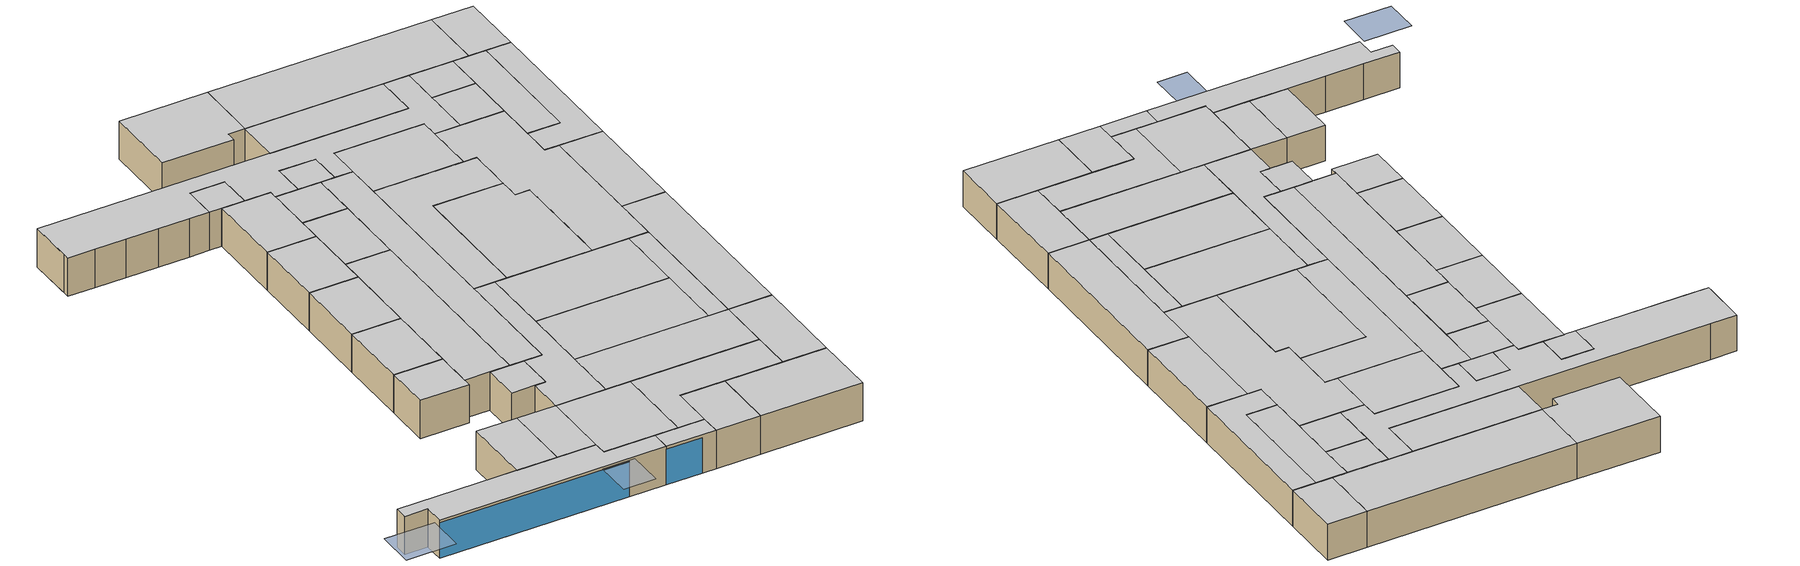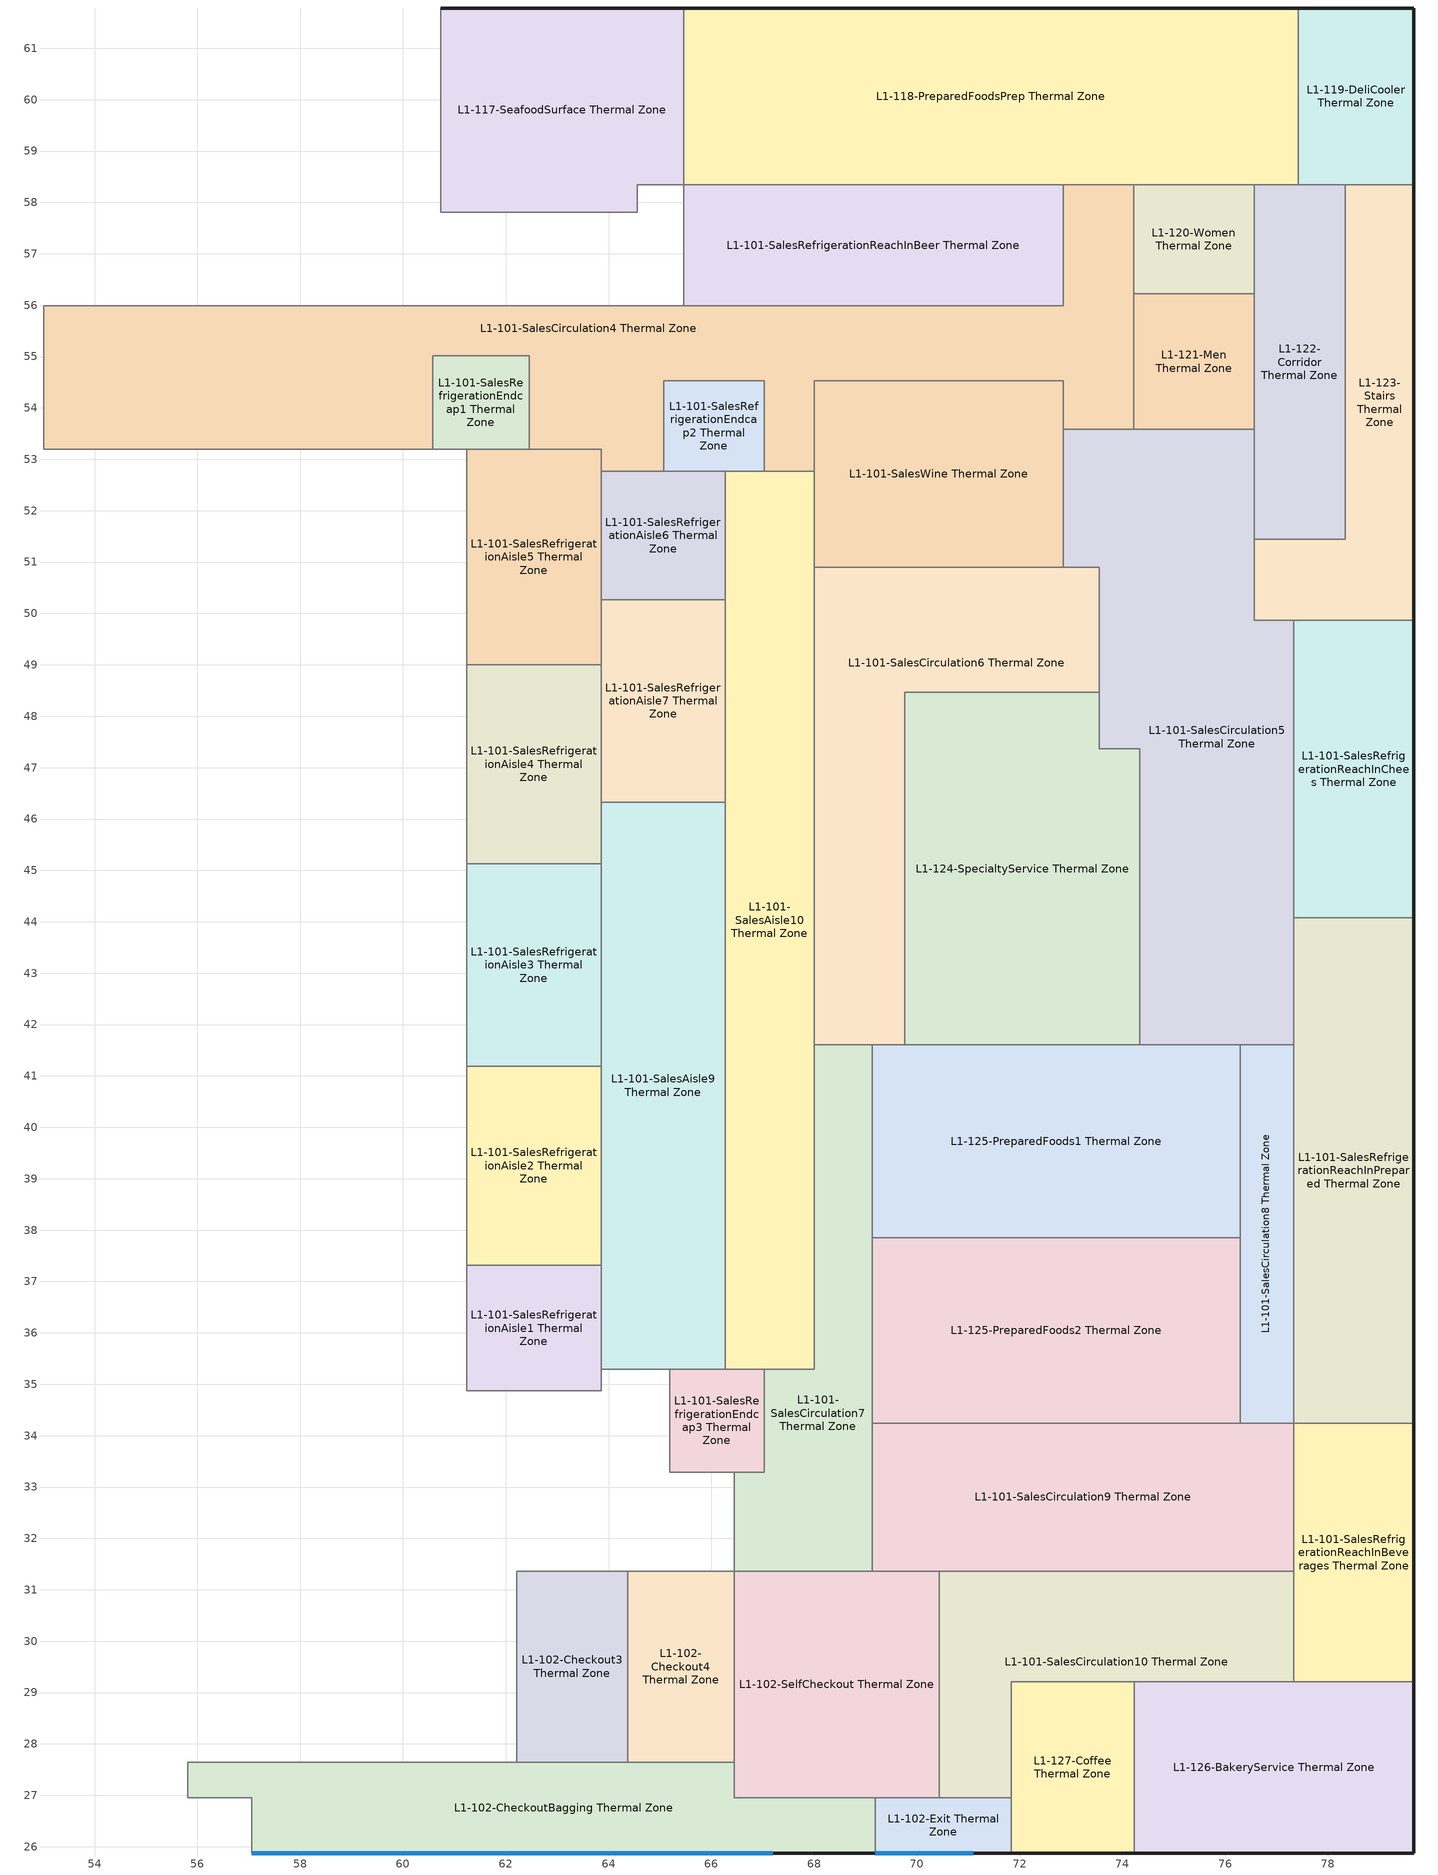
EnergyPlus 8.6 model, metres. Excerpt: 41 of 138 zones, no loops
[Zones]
L1-101-SalesAisle10 Thermal Zone
 floor ground (Floor_Slab): 68,52.77 68,35.3 66.27,35.3 66.27,52.77 z0
 wall to L1-101-SalesRefrigerationAisle7 Thermal Zone (Hole): 66.27,50.27 66.27,46.33 z0:2.13
 wall to L1-101-SalesRefrigerationAisle6 Thermal Zone (Hole): 66.27,52.77 66.27,50.27 z0:2.13
 wall to L1-101-SalesAisle9 Thermal Zone (Hole): 66.27,46.33 66.27,35.3 z0:2.13
 wall to L1-101-SalesRefrigerationEndcap3 Thermal Zone (Hole): 66.27,35.3 67.03,35.3 z0:2.13
 wall to L1-101-SalesCirculation7 Thermal Zone (Hole): 67.03,35.3 68,35.3 68,41.6 z0:2.13
 wall to L1-101-SalesCirculation6 Thermal Zone (Hole): 68,41.6 68,50.9 z0:2.13
 wall to L1-101-SalesWine Thermal Zone (Hole): 68,50.9 68,52.77 z0:2.13
 wall to L1-101-SalesCirculation4 Thermal Zone (Hole): 68,52.77 67.03,52.77 z0:2.13
 wall to L1-101-SalesRefrigerationEndcap2 Thermal Zone (Hole): 67.03,52.77 66.27,52.77 z0:2.13
 ceiling to L1S1-SalesRefrigerationAisle6 Thermal Zone (Hole): 68,35.3 68,52.77 66.27,52.77 66.27,35.3 z2.13
L1-101-SalesAisle9 Thermal Zone
 floor ground (Floor_Slab): 66.27,46.33 66.27,35.3 63.86,35.3 63.86,46.33 z0
 wall to L1-101-SalesRefrigerationAisle1 Thermal Zone (Hole): 63.86,37.32 63.86,35.3 z0:2.13
 wall to L1-101-SalesCirculation2 Thermal Zone (Hole): 63.86,35.3 65.2,35.3 z0:2.13
 wall to L1-101-SalesRefrigerationEndcap3 Thermal Zone (Hole): 65.2,35.3 66.27,35.3 z0:2.13
 wall to L1-101-SalesRefrigerationAisle7 Thermal Zone (Hole): 66.27,46.33 63.86,46.33 z0:2.13
 wall to L1-101-SalesRefrigerationAisle4 Thermal Zone (Hole): 63.86,46.33 63.86,45.13 z0:2.13
 wall to L1-101-SalesRefrigerationAisle3 Thermal Zone (Hole): 63.86,45.13 63.86,41.19 z0:2.13
 wall to L1-101-SalesRefrigerationAisle2 Thermal Zone (Hole): 63.86,41.19 63.86,37.32 z0:2.13
 ceiling to L1S1-SalesRefrigerationAisle6 Thermal Zone (Hole): 66.27,35.3 66.27,46.33 63.86,46.33 63.86,35.3 z2.13
L1-101-SalesCirculation10 Thermal Zone
 floor ground (Floor_Slab): 77.34,31.36 77.34,29.21 71.84,29.21 71.84,26.95 70.44,26.95 70.44,31.36 z0
 wall to L1-101-SalesCirculation9 Thermal Zone (Hole): 77.34,31.36 70.44,31.36 z0:2.13
 wall to L1-102-SelfCheckout Thermal Zone (Hole): 70.44,31.36 70.44,26.95 z0:2.13
 wall to L1-102-Exit Thermal Zone (Hole): 70.44,26.95 71.84,26.95 z0:2.13
 wall to L1-127-Coffee Thermal Zone (Hole): 71.84,26.95 71.84,29.21 74.23,29.21 z0:2.13
 wall to L1-101-SalesRefrigerationReachInBeverages Thermal Zone (Hole): 77.34,29.21 77.34,31.36 z0:2.13
 wall to L1-126-BakeryService Thermal Zone (Hole): 74.23,29.21 77.34,29.21 z0:2.13
 ceiling to L1S1-Coffee Thermal Zone (Hole): 71.84,26.95 71.84,29.21 77.34,29.21 77.34,31.36 70.44,31.36 70.44,26.95 z2.13
L1-101-SalesCirculation4 Thermal Zone
 floor ground (Floor_Slab): 74.22,58.34 74.22,53.58 72.85,53.58 72.85,54.53 68,54.53 68,52.77 67.03,52.77 67.03,54.53 65.07,54.53 65.07,52.77 63.86,52.77 63.86,53.19 62.45,53.19 62.45,55.02 60.58,55.02 60.58,53.19 53.01,53.19 53.01,55.99 72.85,55.99 72.85,58.34 z0
 wall to L1-101-SalesCirculationMeatSeafood Thermal Zone (Hole): 65.46,55.99 54.53,55.99 z0:2.13
 wall to L1-101-SalesRefrigerationEndcap1 Thermal Zone (Hole): 60.58,53.19 60.58,55.02 62.45,55.02 62.45,53.19 z0:2.13
 wall to L1-101-SalesRefrigerationAisle5 Thermal Zone (Hole): 62.45,53.19 63.86,53.19 63.86,52.77 z0:2.13
 wall to L1-101-SalesRefrigerationAisle6 Thermal Zone (Hole): 63.86,52.77 65.07,52.77 z0:2.13
 wall to L1-101-SalesRefrigerationEndcap2 Thermal Zone (Hole): 65.07,52.77 65.07,54.53 67.03,54.53 67.03,52.77 z0:2.13
 wall to L1-101-SalesRefrigerationReachInMeatSubstitutes Thermal Zone (Hole): 54.53,55.99 53.01,55.99 z0:2.13
 wall to L1-101-SalesWine Thermal Zone (Hole): 68,52.77 68,54.53 72.85,54.53 72.85,53.58 z0:2.13
 wall to L1-101-SalesCirculation5 Thermal Zone (Hole): 72.85,53.58 74.22,53.58 z0:2.13
 wall to L1-121-Men Thermal Zone (Hole): 74.22,53.58 74.22,56.22 z0:2.13
 wall to L1-120-Women Thermal Zone (Hole): 74.22,56.22 74.22,58.34 z0:2.13
 wall to L1-118-PreparedFoodsPrep Thermal Zone (Hole): 74.22,58.34 72.85,58.34 z0:2.13
 wall to L1-101-SalesRefrigerationReachInBeer Thermal Zone (Hole): 72.85,58.34 72.85,55.99 65.46,55.99 z0:2.13
 wall to L1-101-SalesCirculation3 Thermal Zone (Hole): 53.01,55.99 53.01,53.58 z0:2.13
 wall to L1-101-SalesAisle3 Thermal Zone (Hole): 53.01,53.58 53.01,53.19 z0:2.13
 wall to L1-101-SalesAisle4 Thermal Zone (Hole): 53.01,53.19 54.45,53.19 z0:2.13
 wall to L1-101-SalesAisle5 Thermal Zone (Hole): 54.45,53.19 56.1,53.19 z0:2.13
 wall to L1-101-SalesAisle6 Thermal Zone (Hole): 56.1,53.19 57.84,53.19 z0:2.13
 wall to L1-101-SalesAisle7 Thermal Zone (Hole): 57.84,53.19 59.49,53.19 z0:2.13
 wall to L1-101-SalesAisle8 Thermal Zone (Hole): 59.49,53.19 60.58,53.19 z0:2.13
 ceiling to L1S1-SalesNorth Thermal Zone (Hole): 68,52.77 68,54.53 72.85,54.53 72.85,53.58 74.22,53.58 74.22,58.34 72.85,58.34 72.85,55.99 53.01,55.99 53.01,53.19 60.58,53.19 60.58,55.02 62.45,55.02 62.45,53.19 63.86,53.19 63.86,52.77 65.07,52.77 65.07,54.53 67.03,54.53 67.03,52.77 z2.13
L1-101-SalesCirculation5 Thermal Zone
 floor ground (Floor_Slab): 76.57,53.58 76.57,49.87 77.34,49.87 77.34,41.6 74.34,41.6 74.34,47.37 73.55,47.37 73.55,50.9 72.85,50.9 72.85,53.58 z0
 wall to L1-101-SalesRefrigerationReachInChees Thermal Zone (Hole): 77.34,44.08 77.34,49.87 z0:2.13
 wall to L1-124-SpecialtyService Thermal Zone (Hole): 73.55,48.46 73.55,47.37 74.34,47.37 74.34,42.37 74.34,41.6 z0:2.13
 wall to L1-125-PreparedFoods1 Thermal Zone (Hole): 74.34,41.6 76.29,41.6 z0:2.13
 wall to L1-101-SalesCirculation8 Thermal Zone (Hole): 76.29,41.6 77.34,41.6 z0:2.13
 wall to L1-101-SalesRefrigerationReachInPrepared Thermal Zone (Hole): 77.34,41.6 77.34,44.08 z0:2.13
 wall to L1-123-Stairs Thermal Zone (Hole): 77.34,49.87 76.57,49.87 76.57,51.44 z0:2.13
 wall to L1-122-Corridor Thermal Zone (Hole): 76.57,51.44 76.57,53.58 z0:2.13
 wall to L1-121-Men Thermal Zone (Hole): 76.57,53.58 74.22,53.58 z0:2.13
 wall to L1-101-SalesWine Thermal Zone (Hole): 72.85,53.58 72.85,50.9 z0:2.13
 wall to L1-101-SalesCirculation6 Thermal Zone (Hole): 72.85,50.9 73.55,50.9 73.55,48.46 z0:2.13
 ceiling to L1S1-SpecialtyService Thermal Zone (Hole): 77.34,41.6 77.34,49.87 76.57,49.87 76.57,53.58 72.85,53.58 72.85,50.9 73.55,50.9 73.55,47.37 74.34,47.37 74.34,41.6 z2.13
L1-101-SalesCirculation6 Thermal Zone
 floor ground (Floor_Slab): 73.55,50.9 73.55,48.46 69.77,48.46 69.77,41.6 68,41.6 68,50.9 z0
 wall to L1-125-PreparedFoods1 Thermal Zone (Hole): 69.13,41.6 69.77,41.6 z0:2.13
 wall to L1-124-SpecialtyService Thermal Zone (Hole): 69.77,41.6 69.77,48.46 73.55,48.46 z0:2.13
 wall to L1-101-SalesWine Thermal Zone (Hole): 72.85,50.9 68,50.9 z0:2.13
 wall to L1-101-SalesCirculation7 Thermal Zone (Hole): 68,41.6 69.13,41.6 z0:2.13
 ceiling to L1S1-SpecialtyService Thermal Zone (Hole): 69.77,41.6 69.77,48.46 73.55,48.46 73.55,50.9 68,50.9 68,41.6 z2.13
L1-101-SalesCirculation7 Thermal Zone
 floor ground (Floor_Slab): 69.13,41.6 69.13,31.36 66.45,31.36 66.45,33.28 67.03,33.28 67.03,35.3 68,35.3 68,41.6 z0
 wall to L1-125-PreparedFoods1 Thermal Zone (Hole): 69.13,37.86 69.13,41.6 z0:2.13
 wall to L1-125-PreparedFoods2 Thermal Zone (Hole): 69.13,34.24 69.13,37.86 z0:2.13
 wall to L1-101-SalesRefrigerationEndcap3 Thermal Zone (Hole): 67.03,35.3 67.03,33.28 66.45,33.28 z0:2.13
 wall to L1-101-SalesCirculation2 Thermal Zone (Hole): 66.45,33.28 66.45,31.36 z0:2.13
 wall to L1-102-SelfCheckout Thermal Zone (Hole): 66.45,31.36 69.13,31.36 z0:2.13
 wall to L1-101-SalesCirculation9 Thermal Zone (Hole): 69.13,31.36 69.13,34.24 z0:2.13
 ceiling to L1S1-SalesSouth Thermal Zone (Hole): 69.13,31.36 69.13,41.6 68,41.6 68,35.3 67.03,35.3 67.03,33.28 66.45,33.28 66.45,31.36 z2.13
L1-101-SalesCirculation8 Thermal Zone
 floor ground (Floor_Slab): 77.34,41.6 77.34,34.24 76.29,34.24 76.29,41.6 z0
 wall to L1-125-PreparedFoods1 Thermal Zone (Hole): 76.29,41.6 76.29,37.86 z0:2.13
 wall to L1-125-PreparedFoods2 Thermal Zone (Hole): 76.29,37.86 76.29,34.24 z0:2.13
 wall to L1-101-SalesCirculation9 Thermal Zone (Hole): 76.29,34.24 77.34,34.24 z0:2.13
 wall to L1-101-SalesRefrigerationReachInPrepared Thermal Zone (Hole): 77.34,34.24 77.34,41.6 z0:2.13
 ceiling to L1S1-PreparedFoods Thermal Zone (Hole): 77.34,34.24 77.34,41.6 76.29,41.6 76.29,34.24 z2.13
L1-101-SalesCirculation9 Thermal Zone
 floor ground (Floor_Slab): 77.34,34.24 77.34,31.36 69.13,31.36 69.13,34.24 z0
 wall to L1-125-PreparedFoods2 Thermal Zone (Hole): 76.29,34.24 69.13,34.24 z0:2.13
 wall to L1-102-SelfCheckout Thermal Zone (Hole): 69.13,31.36 70.44,31.36 z0:2.13
 wall to L1-101-SalesRefrigerationReachInBeverages Thermal Zone (Hole): 77.34,31.36 77.34,34.24 z0:2.13
 ceiling to L1S1-PreparedFoods Thermal Zone (Hole): 77.34,31.36 77.34,34.24 69.13,34.24 69.13,31.36 z2.13
L1-101-SalesRefrigerationAisle1 Thermal Zone
 floor ground (Floor_Slab): 63.86,37.32 63.86,34.87 61.24,34.87 61.24,37.32 z0
 wall to L1-101-SalesCirculation2 Thermal Zone (Hole): 61.24,34.87 63.86,34.87 63.86,35.3 z0:2.13
 wall to L1-101-SalesRefrigerationAisle2 Thermal Zone (Hole): 63.86,37.32 61.24,37.32 z0:2.13
 wall to L1-101-SalesAisle8 Thermal Zone (Hole): 61.24,37.32 61.24,34.87 z0:2.13
 ceiling to L1S1-SalesRefrigerationAisle6 Thermal Zone (Hole): 63.86,34.87 63.86,37.32 61.24,37.32 61.24,34.87 z2.13
L1-101-SalesRefrigerationAisle2 Thermal Zone
 floor ground (Floor_Slab): 63.86,41.19 63.86,37.32 61.24,37.32 61.24,41.19 z0
 wall to L1-101-SalesRefrigerationAisle3 Thermal Zone (Hole): 63.86,41.19 61.24,41.19 z0:2.13
 wall to L1-101-SalesAisle8 Thermal Zone (Hole): 61.24,41.19 61.24,37.32 z0:2.13
 ceiling to L1S1-SalesRefrigerationAisle6 Thermal Zone (Hole): 63.86,37.32 63.86,41.19 61.24,41.19 61.24,37.32 z2.13
L1-101-SalesRefrigerationAisle3 Thermal Zone
 floor ground (Floor_Slab): 63.86,45.13 63.86,41.19 61.24,41.19 61.24,45.13 z0
 wall to L1-101-SalesRefrigerationAisle4 Thermal Zone (Hole): 63.86,45.13 61.24,45.13 z0:2.13
 wall to L1-101-SalesAisle8 Thermal Zone (Hole): 61.24,45.13 61.24,41.19 z0:2.13
 ceiling to L1S1-SalesRefrigerationAisle6 Thermal Zone (Hole): 63.86,41.19 63.86,45.13 61.24,45.13 61.24,41.19 z2.13
L1-101-SalesRefrigerationAisle4 Thermal Zone
 floor ground (Floor_Slab): 63.86,49 63.86,45.13 61.24,45.13 61.24,49 z0
 wall to L1-101-SalesRefrigerationAisle7 Thermal Zone (Hole): 63.86,46.33 63.86,49 z0:2.13
 wall to L1-101-SalesRefrigerationAisle5 Thermal Zone (Hole): 63.86,49 61.24,49 z0:2.13
 wall to L1-101-SalesAisle8 Thermal Zone (Hole): 61.24,49 61.24,45.13 z0:2.13
 ceiling to L1S1-SalesRefrigerationAisle6 Thermal Zone (Hole): 63.86,45.13 63.86,49 61.24,49 61.24,45.13 z2.13
L1-101-SalesRefrigerationAisle5 Thermal Zone
 floor ground (Floor_Slab): 63.86,53.19 63.86,49 61.24,49 61.24,53.19 z0
 wall to L1-101-SalesRefrigerationEndcap1 Thermal Zone (Hole): 62.45,53.19 61.24,53.19 z0:2.13
 wall to L1-101-SalesAisle8 Thermal Zone (Hole): 61.24,53.19 61.24,49 z0:2.13
 wall to L1-101-SalesRefrigerationAisle7 Thermal Zone (Hole): 63.86,49 63.86,50.27 z0:2.13
 wall to L1-101-SalesRefrigerationAisle6 Thermal Zone (Hole): 63.86,50.27 63.86,52.77 z0:2.13
 ceiling to L1S1-SalesRefrigerationAisle6 Thermal Zone (Hole): 63.86,49 63.86,53.19 61.24,53.19 61.24,49 z2.13
L1-101-SalesRefrigerationAisle6 Thermal Zone
 floor ground (Floor_Slab): 66.27,52.77 66.27,50.27 63.86,50.27 63.86,52.77 z0
 wall to L1-101-SalesRefrigerationAisle7 Thermal Zone (Hole): 63.86,50.27 66.27,50.27 z0:2.13
 wall to L1-101-SalesRefrigerationEndcap2 Thermal Zone (Hole): 66.27,52.77 65.07,52.77 z0:2.13
 ceiling to L1S1-SalesRefrigerationAisle6 Thermal Zone (Hole): 66.27,50.27 66.27,52.77 63.86,52.77 63.86,50.27 z2.13
L1-101-SalesRefrigerationAisle7 Thermal Zone
 floor ground (Floor_Slab): 66.27,50.27 66.27,46.33 63.86,46.33 63.86,50.27 z0
 ceiling to L1S1-SalesRefrigerationAisle6 Thermal Zone (Hole): 66.27,46.33 66.27,50.27 63.86,50.27 63.86,46.33 z2.13
L1-101-SalesRefrigerationEndcap1 Thermal Zone
 floor ground (Floor_Slab): 62.45,55.02 62.45,53.19 60.58,53.19 60.58,55.02 z0
 wall to L1-101-SalesAisle8 Thermal Zone (Hole): 60.58,53.19 61.24,53.19 z0:2.13
 ceiling to L1S1-SalesNorth Thermal Zone (Hole): 62.45,53.19 62.45,55.02 60.58,55.02 60.58,53.19 z2.13
L1-101-SalesRefrigerationEndcap2 Thermal Zone
 floor ground (Floor_Slab): 67.03,54.53 67.03,52.77 65.07,52.77 65.07,54.53 z0
 ceiling to L1S1-SalesNorth Thermal Zone (Hole): 67.03,52.77 67.03,54.53 65.07,54.53 65.07,52.77 z2.13
L1-101-SalesRefrigerationEndcap3 Thermal Zone
 floor ground (Floor_Slab): 67.03,35.3 67.03,33.28 65.2,33.28 65.2,35.3 z0
 wall to L1-101-SalesCirculation2 Thermal Zone (Hole): 65.2,35.3 65.2,33.28 66.45,33.28 z0:2.13
 ceiling to L1S1-SalesSouth Thermal Zone (Hole): 67.03,33.28 67.03,35.3 65.2,35.3 65.2,33.28 z2.13
L1-101-SalesRefrigerationReachInBeer Thermal Zone
 floor ground (Floor_Slab): 72.85,58.34 72.85,55.99 65.46,55.99 65.46,58.34 z0
 wall to L1-101-SalesCirculationMeatSeafood Thermal Zone (Hole): 65.46,58.34 65.46,55.99 z0:2.13
 wall to L1-118-PreparedFoodsPrep Thermal Zone (Hole): 72.85,58.34 65.46,58.34 z0:2.13
 ceiling to L1S1-SalesNorth Thermal Zone (Hole): 72.85,55.99 72.85,58.34 65.46,58.34 65.46,55.99 z2.13
L1-101-SalesRefrigerationReachInBeverages Thermal Zone
 floor ground (Floor_Slab): 79.67,34.24 79.67,29.21 77.34,29.21 77.34,34.24 z0
 wall outside (Wall_Exterior): 79.67,29.21 79.67,34.24 z0:2.13
 wall to L1-126-BakeryService Thermal Zone (Hole): 77.34,29.21 79.67,29.21 z0:2.13
 wall to L1-101-SalesRefrigerationReachInPrepared Thermal Zone (Hole): 79.67,34.24 77.34,34.24 z0:2.13
 ceiling to L1S1-SalesRefrigerationReachPrepared Thermal Zone (Hole): 79.67,29.21 79.67,34.24 77.34,34.24 77.34,29.21 z2.13
L1-101-SalesRefrigerationReachInChees Thermal Zone
 floor ground (Floor_Slab): 79.67,49.87 79.67,44.08 77.34,44.08 77.34,49.87 z0
 wall outside (Wall_Exterior): 79.67,44.08 79.67,49.87 z0:2.13
 wall to L1-101-SalesRefrigerationReachInPrepared Thermal Zone (Hole): 77.34,44.08 79.67,44.08 z0:2.13
 wall to L1-123-Stairs Thermal Zone (Hole): 79.67,49.87 77.34,49.87 z0:2.13
 ceiling to L1S1-SalesRefrigerationReachPrepared Thermal Zone (Hole): 79.67,44.08 79.67,49.87 77.34,49.87 77.34,44.08 z2.13
L1-101-SalesRefrigerationReachInPrepared Thermal Zone
 floor ground (Floor_Slab): 79.67,44.08 79.67,34.24 77.34,34.24 77.34,44.08 z0
 wall outside (Wall_Exterior): 79.67,34.24 79.67,44.08 z0:2.13
 ceiling to L1S1-SalesRefrigerationReachPrepared Thermal Zone (Hole): 79.67,34.24 79.67,44.08 77.34,44.08 77.34,34.24 z2.13
L1-101-SalesWine Thermal Zone
 floor ground (Floor_Slab): 72.85,54.53 72.85,50.9 68,50.9 68,54.53 z0
 ceiling to L1S1-SpecialtyService Thermal Zone (Hole): 72.85,50.9 72.85,54.53 68,54.53 68,50.9 z2.13
L1-102-Checkout3 Thermal Zone
 floor ground (Floor_Slab): 64.37,31.36 64.37,27.64 62.21,27.64 62.21,31.36 z0
 wall to L1-101-SalesCirculation2 Thermal Zone (Hole): 64.37,31.36 62.21,31.36 z0:2.13
 wall to L1-102-Checkout2 Thermal Zone (Hole): 62.21,31.36 62.21,27.64 z0:2.13
 wall to L1-102-CheckoutBagging Thermal Zone (Hole): 62.21,27.64 64.37,27.64 z0:2.13
 wall to L1-102-Checkout4 Thermal Zone (Hole): 64.37,27.64 64.37,31.36 z0:2.13
 ceiling to L1S1-Checkout Thermal Zone (Hole): 64.37,27.64 64.37,31.36 62.21,31.36 62.21,27.64 z2.13
L1-102-Checkout4 Thermal Zone
 floor ground (Floor_Slab): 66.45,31.36 66.45,27.64 64.37,27.64 64.37,31.36 z0
 wall to L1-101-SalesCirculation2 Thermal Zone (Hole): 66.45,31.36 64.37,31.36 z0:2.13
 wall to L1-102-CheckoutBagging Thermal Zone (Hole): 64.37,27.64 66.45,27.64 z0:2.13
 wall to L1-102-SelfCheckout Thermal Zone (Hole): 66.45,27.64 66.45,31.36 z0:2.13
 ceiling to L1S1-Checkout Thermal Zone (Hole): 66.45,27.64 66.45,31.36 64.37,31.36 64.37,27.64 z2.13
L1-102-CheckoutBagging Thermal Zone
 floor ground (Floor_Slab): 66.45,27.64 66.45,26.95 69.19,26.95 69.19,25.88 57.06,25.88 57.06,26.95 55.81,26.95 55.81,27.64 z0
 wall outside (Wall_Exterior): 57.06,25.88 69.19,25.88 z0:2.13
 wall to L1-101-SalesCirculation1 Thermal Zone (Hole): 55.81,27.64 55.81,26.95 z0:2.13
 wall to L1-102-Checkout2 Thermal Zone (Hole): 62.21,27.64 60.05,27.64 z0:2.13
 wall to L1-102-Checkout1 Thermal Zone (Hole): 60.05,27.64 57.88,27.64 z0:2.13
 wall to L1-103-Floral Thermal Zone (Hole): 57.88,27.64 55.81,27.64 z0:2.13
 wall to L1-101-EntranceExit Thermal Zone (Hole): 55.81,26.95 57.06,26.95 57.06,25.88 z0:2.13
 wall to L1-102-Exit Thermal Zone (Hole): 69.19,25.88 69.19,26.95 z0:2.13
 wall to L1-102-SelfCheckout Thermal Zone (Hole): 69.19,26.95 66.45,26.95 66.45,27.64 z0:2.13
 window (Glass): 57.06,25.88 67.19,25.88 z0:1.98
 ceiling to L1S1-Checkout Thermal Zone (Hole): 69.19,25.88 69.19,26.95 66.45,26.95 66.45,27.64 55.81,27.64 55.81,26.95 57.06,26.95 57.06,25.88 z2.13
L1-102-Exit Thermal Zone
 floor ground (Floor_Slab): 71.84,26.95 71.84,25.88 69.19,25.88 69.19,26.95 z0
 wall outside (Wall_Exterior): 69.19,25.88 71.84,25.88 z0:2.13
 wall to L1-102-SelfCheckout Thermal Zone (Hole): 70.44,26.95 69.19,26.95 z0:2.13
 wall to L1-127-Coffee Thermal Zone (Hole): 71.84,25.88 71.84,26.95 z0:2.13
 window (Glass): 69.19,25.88 71.09,25.88 z0:1.98
 ceiling to L1S1-Checkout Thermal Zone (Hole): 71.84,25.88 71.84,26.95 69.19,26.95 69.19,25.88 z2.13
L1-102-SelfCheckout Thermal Zone
 floor ground (Floor_Slab): 70.44,31.36 70.44,26.95 66.45,26.95 66.45,31.36 z0
 ceiling to L1S1-Checkout Thermal Zone (Hole): 70.44,26.95 70.44,31.36 66.45,31.36 66.45,26.95 z2.13
L1-117-SeafoodSurface Thermal Zone
 floor ground (Floor_Slab): 65.46,61.78 65.46,58.34 64.56,58.34 64.56,57.81 60.74,57.81 60.74,61.78 z0
 wall outside (Wall_Exterior): 65.46,61.78 60.74,61.78 z0:2.13
 wall to L1-101-SalesCirculationMeatSeafood Thermal Zone (Hole): 60.74,57.81 64.56,57.81 64.56,58.34 65.46,58.34 z0:2.13
 wall to L1-118-PreparedFoodsPrep Thermal Zone (Hole): 65.46,58.34 65.46,61.78 z0:2.13
 wall to L1-116-MeatService Thermal Zone (Hole): 60.74,61.78 60.74,57.81 z0:2.13
 ceiling to L1S1-SeafoodSurface Thermal Zone (Hole): 64.56,57.81 64.56,58.34 65.46,58.34 65.46,61.78 60.74,61.78 60.74,57.81 z2.13
L1-118-PreparedFoodsPrep Thermal Zone
 floor ground (Floor_Slab): 77.42,61.78 77.42,58.34 65.46,58.34 65.46,61.78 z0
 wall outside (Wall_Exterior): 77.42,61.78 65.46,61.78 z0:2.13
 wall to L1-122-Corridor Thermal Zone (Hole): 76.57,58.34 77.42,58.34 z0:2.13
 wall to L1-119-DeliCooler Thermal Zone (Hole): 77.42,58.34 77.42,61.78 z0:2.13
 wall to L1-120-Women Thermal Zone (Hole): 74.22,58.34 76.57,58.34 z0:2.13
 ceiling to L1S1-PreparedFoodsPrep Thermal Zone (Hole): 77.42,58.34 77.42,61.78 65.46,61.78 65.46,58.34 z2.13
L1-119-DeliCooler Thermal Zone
 floor ground (Floor_Slab): 79.67,61.78 79.67,58.34 77.42,58.34 77.42,61.78 z0
 wall outside (Wall_Exterior): 79.67,58.34 79.67,61.78 77.42,61.78 z0:2.13
 wall to L1-123-Stairs Thermal Zone (Hole): 78.33,58.34 79.67,58.34 z0:2.13
 wall to L1-122-Corridor Thermal Zone (Hole): 77.42,58.34 78.33,58.34 z0:2.13
 ceiling to L1S1-DeliCooler Thermal Zone (Hole): 79.67,58.34 79.67,61.78 77.42,61.78 77.42,58.34 z2.13
L1-120-Women Thermal Zone
 floor ground (Floor_Slab): 76.57,58.34 76.57,56.22 74.22,56.22 74.22,58.34 z0
 wall to L1-121-Men Thermal Zone (Hole): 74.22,56.22 76.57,56.22 z0:2.13
 wall to L1-122-Corridor Thermal Zone (Hole): 76.57,56.22 76.57,58.34 z0:2.13
 ceiling to L1S1-Women Thermal Zone (Hole): 76.57,56.22 76.57,58.34 74.22,58.34 74.22,56.22 z2.13
L1-121-Men Thermal Zone
 floor ground (Floor_Slab): 76.57,56.22 76.57,53.58 74.22,53.58 74.22,56.22 z0
 wall to L1-122-Corridor Thermal Zone (Hole): 76.57,53.58 76.57,56.22 z0:2.13
 ceiling to L1S1-Men Thermal Zone (Hole): 76.57,53.58 76.57,56.22 74.22,56.22 74.22,53.58 z2.13
L1-122-Corridor Thermal Zone
 floor ground (Floor_Slab): 78.33,58.34 78.33,51.44 76.57,51.44 76.57,58.34 z0
 wall to L1-123-Stairs Thermal Zone (Hole): 76.57,51.44 78.33,51.44 78.33,58.34 z0:2.13
 ceiling to L1S1-Corridor Thermal Zone (Hole): 78.33,51.44 78.33,58.34 76.57,58.34 76.57,51.44 z2.13
L1-123-Stairs Thermal Zone
 floor ground (Floor_Slab): 79.67,58.34 79.67,49.87 76.57,49.87 76.57,51.44 78.33,51.44 78.33,58.34 z0
 wall outside (Wall_Exterior): 79.67,49.87 79.67,58.34 z0:2.13
 ceiling to L1S1-Stairs Thermal Zone (Hole): 79.67,49.87 79.67,58.34 78.33,58.34 78.33,51.44 76.57,51.44 76.57,49.87 z2.13
L1-124-SpecialtyService Thermal Zone
 floor ground (Floor_Slab): 73.55,48.46 73.55,47.37 74.34,47.37 74.34,41.6 69.77,41.6 69.77,48.46 z0
 wall to L1-125-PreparedFoods1 Thermal Zone (Hole): 69.77,41.6 74.34,41.6 z0:2.13
 ceiling to L1S1-SpecialtyService Thermal Zone (Hole): 74.34,41.6 74.34,47.37 73.55,47.37 73.55,48.46 69.77,48.46 69.77,41.6 z2.13
L1-125-PreparedFoods1 Thermal Zone
 floor ground (Floor_Slab): 76.29,41.6 76.29,37.86 69.13,37.86 69.13,41.6 z0
 wall to L1-125-PreparedFoods2 Thermal Zone (Hole): 69.13,37.86 76.29,37.86 z0:2.13
 ceiling to L1S1-PreparedFoods Thermal Zone (Hole): 76.29,37.86 76.29,41.6 69.13,41.6 69.13,37.86 z2.13
L1-125-PreparedFoods2 Thermal Zone
 floor ground (Floor_Slab): 76.29,37.86 76.29,34.24 69.13,34.24 69.13,37.86 z0
 ceiling to L1S1-PreparedFoods Thermal Zone (Hole): 76.29,34.24 76.29,37.86 69.13,37.86 69.13,34.24 z2.13
L1-126-BakeryService Thermal Zone
 floor ground (Floor_Slab): 79.67,29.21 79.67,25.88 74.23,25.88 74.23,29.21 z0
 wall outside (Wall_Exterior): 74.23,25.88 79.67,25.88 79.67,29.21 z0:2.13
 wall to L1-127-Coffee Thermal Zone (Hole): 74.23,29.21 74.23,25.88 z0:2.13
 ceiling to L1S1-Coffee Thermal Zone (Hole): 79.67,25.88 79.67,29.21 74.23,29.21 74.23,25.88 z2.13
L1-127-Coffee Thermal Zone
 floor ground (Floor_Slab): 74.23,29.21 74.23,25.88 71.84,25.88 71.84,29.21 z0
 wall outside (Wall_Exterior): 71.84,25.88 74.23,25.88 z0:2.13
 ceiling to L1S1-Coffee Thermal Zone (Hole): 74.23,25.88 74.23,29.21 71.84,29.21 71.84,25.88 z2.13
shading: 56.79,25.88 56.79,23.87 54.11,23.87 54.11,25.88 z2.09; 56.79,25.88 56.79,23.87 54.11,23.87 54.11,25.88 z2.09; 67.45,25.88 67.45,23.87 65.74,23.87 65.74,25.88 z2.09
[Building]
NoeValleyWFM.idf: North Axis {deg}=356.173; Terrain=City; Solar Distribution=FullInteriorAndExteriorWithReflections; Maximum Number of Warmup Days=25; Minimum Number of Warmup Days=6
[Site:Location]
1E1ABA: Latitude {deg}=0; Longitude {deg}=0; Time Zone {hr}=0; Elevation {m}=0
[SizingPeriod:DesignDay] Day of Month=21; Humidity Condition Type=Wetbulb; Barometric Pressure {Pa}=101265; Rain Indicator=No; Snow Indicator=No; Daylight Saving Time Indicator=No; Solar Model Indicator=ASHRAEClearSky
Name | Month | Day Type | Maximum Dry-Bulb Temperature {C} | Daily Dry-Bulb Temperature Range {deltaC} | Wetbulb or DewPoint at Maximum Dry-Bulb {C} | Wind Speed {m/s} | Wind Direction {deg} | Sky Clearness
SAN_FRANCISCO Ann Htg 99.6% Condns DB | 1 | WinterDesignDay | 3.2 | 0 | 3.2 | 2.4 | 140 | 0
SAN_FRANCISCO Ann Clg .4% Condns WB=>MDB | 9 | SummerDesignDay | 25.7 | 9 | 18.4 | 5.8 | 310 | 1
[Material]
Name | Roughness | Thickness {m} | Conductivity {W/m-K} | Density {kg/m3} | Specific Heat {J/kg-K} | Thermal Absorptance | Solar Absorptance | Visible Absorptance
ConcreteSlab 8in | MediumSmooth | 0.2032 | 1.39975 | 2100 | 836.8 | 0.9 | 0.7 | 0.7
G01a 19mm gypsum board | MediumSmooth | 0.019 | 0.16 | 800 | 1090
Insulation: Cellular glass - 75mm | MediumRough | 0.075 | 0.05 | 136 | 750
Plywood (Douglas Fir) - 12.7mm | Smooth | 0.0127 | 0.12 | 540 | 1210
F14 Slate or tile | VeryRough | 0.0127 | 1.59 | 1920 | 1260
[Material:NoMass]
Name | Roughness | Thermal Resistance {m2-K/W} | Thermal Absorptance | Solar Absorptance | Visible Absorptance
Vaporseal - plastic film | Rough | 0.002
Air | VeryRough | 0.00158499 | 0.001 | 0.001 | 0.001
[WindowMaterial:Glazing]
Glass_Existing: Optical Data Type=SpectralAverage; Thickness {m}=0.003175; Front Side Infrared Hemispherical Emissivity=0.84; Back Side Infrared Hemispherical Emissivity=0.84; Conductivity {W/m-K}=0.9; Dirt Correction Factor for Solar and Visible Transmittance=1; Solar Diffusing=No; Young's modulus {Pa}=72000000000; Poisson's ratio=0.22
[WindowMaterial:Gas]
Air_Glazing: Gas Type=Air; Thickness {m}=0.00635
[Construction]
Floor_Slab: ConcreteSlab 8in
Wall_Exterior: F14 Slate or tile, Vaporseal - plastic film, Insulation: Cellular glass - 75mm, Plywood (Douglas Fir) - 12.7mm, G01a 19mm gypsum board
Hole: Air
Glass: Glass_Existing, Air_Glazing, Glass_Existing
[Zone]
L1-101-SalesAisle10 Thermal Zone; L1-101-SalesAisle9 Thermal Zone; L1-101-SalesCirculation10 Thermal Zone; L1-101-SalesCirculation4 Thermal Zone; L1-101-SalesCirculation5 Thermal Zone; L1-101-SalesCirculation6 Thermal Zone; L1-101-SalesCirculation7 Thermal Zone; L1-101-SalesCirculation8 Thermal Zone; L1-101-SalesCirculation9 Thermal Zone; L1-101-SalesRefrigerationAisle1 Thermal Zone; L1-101-SalesRefrigerationAisle2 Thermal Zone; L1-101-SalesRefrigerationAisle3 Thermal Zone; L1-101-SalesRefrigerationAisle4 Thermal Zone; L1-101-SalesRefrigerationAisle5 Thermal Zone; L1-101-SalesRefrigerationAisle6 Thermal Zone; L1-101-SalesRefrigerationAisle7 Thermal Zone; L1-101-SalesRefrigerationEndcap1 Thermal Zone; L1-101-SalesRefrigerationEndcap2 Thermal Zone; L1-101-SalesRefrigerationEndcap3 Thermal Zone; L1-101-SalesRefrigerationReachInBeer Thermal Zone; L1-101-SalesRefrigerationReachInBeverages Thermal Zone; L1-101-SalesRefrigerationReachInChees Thermal Zone; L1-101-SalesRefrigerationReachInPrepared Thermal Zone; L1-101-SalesWine Thermal Zone; L1-102-Checkout3 Thermal Zone; L1-102-Checkout4 Thermal Zone; L1-102-CheckoutBagging Thermal Zone; L1-102-Exit Thermal Zone; L1-102-SelfCheckout Thermal Zone; L1-117-SeafoodSurface Thermal Zone; L1-118-PreparedFoodsPrep Thermal Zone; L1-119-DeliCooler Thermal Zone; L1-120-Women Thermal Zone; L1-121-Men Thermal Zone; L1-122-Corridor Thermal Zone; L1-123-Stairs Thermal Zone; L1-124-SpecialtyService Thermal Zone; L1-125-PreparedFoods1 Thermal Zone; L1-125-PreparedFoods2 Thermal Zone; L1-126-BakeryService Thermal Zone; L1-127-Coffee Thermal Zone
[Lights]
N-A - Mens Room 2: Zone or ZoneList=L1-121-Men Thermal Zone; Schedule=Lighting_Ambient; Design Level Calculation Method=LightingLevel; Lighting Level {W}=64; Return Air Fraction=0; Fraction Radiant=0.58; Fraction Visible=0.21; Fraction Replaceable=1; Return Air Fraction Calculated from Plenum Temperature=No
[ElectricEquipment] Design Level Calculation Method=EquipmentLevel
Name | Zone or ZoneList | Schedule | Design Level {W} | Fraction Radiant
10300C - Checkstand; 10600C - Register | L1-102-Checkout3 Thermal Zone | Equipment_Cashier | 400 | 0.1
10300D - Checkstand; 10600D - Register | L1-102-Checkout4 Thermal Zone | Equipment_Cashier | 400 | 0.1
10301 - Express Check; 10600F - Register; 10600G - Register; 10600H - Register; 10600J - Register | L1-102-SelfCheckout Thermal Zone | Equipment_Cashier | 400 | 0.1
9305 - Espressor Brewer | L1-127-Coffee Thermal Zone | Equipment_Misc1 | 4600
9306 - Grinder | L1-127-Coffee Thermal Zone | Equipment_Misc1 | 1080
9516 - Register | L1-127-Coffee Thermal Zone | Equipment_Cashier | 400
9304 - Coffee Brewer | L1-126-BakeryService Thermal Zone | Equipment_Misc1 | 4600
9307A - Grinder; 9307B - Grinder | L1-126-BakeryService Thermal Zone | Equipment_Misc1 | 1080
9302 - Scale | L1-126-BakeryService Thermal Zone | Equipment_Cashier | 120
9312 - Ice Machine | L1-126-BakeryService Thermal Zone | ALWAYS_ON | 624
9313 - Wheat Grass Juicer | L1-126-BakeryService Thermal Zone | Equipment_Misc1 | 696
9300 - Freezer | L1-126-BakeryService Thermal Zone | ALWAYS_ON | 816
9301 - Refrigerator | L1-126-BakeryService Thermal Zone | ALWAYS_ON | 120
9311A - Blender; 9311B - Blender; 9311C - Blender | L1-126-BakeryService Thermal Zone | Equipment_Misc1 | 1344
9309 - Dishwasher | L1-126-BakeryService Thermal Zone | Equipment_Misc1 | 1848
5116 - Food Bar | L1-125-PreparedFoods2 Thermal Zone | Equipment_Misc2 | 9027
5248 - Hot Food | L1-125-PreparedFoods2 Thermal Zone | Equipment_Misc2 | 1747
5115 - Salad Bar | L1-125-PreparedFoods1 Thermal Zone | Equipment_Misc2 | 998
4300 - Scale | L1-124-SpecialtyService Thermal Zone | Equipment_Cashier | 120
4301 - Wrapper; 4302 - Mini Wrapper | L1-124-SpecialtyService Thermal Zone | Equipment_Misc1 | 240
4303 - Cheese Grater | L1-124-SpecialtyService Thermal Zone | Equipment_Misc1 | 1200
4504 - Fly Trap | L1-124-SpecialtyService Thermal Zone | ALWAYS_ON | 70
4505 - Food Processor | L1-124-SpecialtyService Thermal Zone | Equipment_Misc1 | 70
5288 - Veggie Dryer | L1-118-PreparedFoodsPrep Thermal Zone | Equipment_Misc1 | 696
5253 - Ref Table Top; 5455 - Ref Table Top | L1-118-PreparedFoodsPrep Thermal Zone | Equipment_Misc1 | 660
5254 - Sandwhich Table | L1-118-PreparedFoodsPrep Thermal Zone | Equipment_Misc1 | 1440
5290 - Sealer | L1-118-PreparedFoodsPrep Thermal Zone | Equipment_Misc1 | 1200
5298 - Rotisserie | L1-118-PreparedFoodsPrep Thermal Zone | Equipment_Misc1 | 640
5284A - Convection Steamer; 5284B - Convection Steamer | L1-118-PreparedFoodsPrep Thermal Zone | Equipment_Misc1 | 17000
5328 - Alto Shaam | L1-118-PreparedFoodsPrep Thermal Zone | Equipment_Misc1 | 811
5500 - Fly Trap | L1-118-PreparedFoodsPrep Thermal Zone | ALWAYS_ON | 70
2329 - Blast Chiller | L1-118-PreparedFoodsPrep Thermal Zone | Equipment_Misc3 | 1176
5268 - Scale | L1-118-PreparedFoodsPrep Thermal Zone | Equipment_Cashier | 120
2300A - Scale; 2300B - Scale | L1-117-SeafoodSurface Thermal Zone | Equipment_Cashier | 120
2307 - Food Processor | L1-117-SeafoodSurface Thermal Zone | Equipment_Misc1 | 840
2313A - Ref Table Top; 2313B - Ref Table Top | L1-117-SeafoodSurface Thermal Zone | Equipment_Misc1 | 660
2308 - Wrapper | L1-117-SeafoodSurface Thermal Zone | Equipment_Misc1 | 240
2508 - Fly Trap | L1-117-SeafoodSurface Thermal Zone | ALWAYS_ON | 70
[Exterior:Lights] Schedule=Lighting_Outdoor; Control Option=AstronomicalClock
Name | Design Level {W}
M3-A Exterior; M3-B Exterior; M3-C Exterior; M3-D Exterior; M3-E Exterior; M3-F Exterior; M3-G Exterior; M3-H Exterior | 70
M4-A Exterior; M4-B Exterior | 26
[Schedule:Compact]
ALWAYS_ON: Through: 12/31, For: AllDays, Until: 24:00, 1
Equipment_Cashier; Equipment_Misc1; Equipment_Misc2; Equipment_Misc3: Through: 12/31, For: Weekdays, Until: 06:00, 0.2, Until: 08:00, 0.4, Until: 09:00, 0.7, Until: 18:00, 0.9, Until: 20:00, 0.8, Until: 21:00, 0.7, Until: 22:00, 0.4, Until: 24:00, 0.2, For: Saturday, Until: 06:00, 0.15, Until: 08:00, 0.3, Until: 09:00, 0.5, Until: 10:00, 0.8, Until: 18:00, 0.9, Until: 19:00, 0.7, Until: 21:00, 0.5, Until: 22:00, 0.3, Until: 24:00, 0.15, For: SummerDesignDay, Until: 24:00, 1, For: WinterDesignDay, Until: 24:00, 0, For: Sunday Holidays AllOtherDays, Until: 06:00, 0.15, Until: 10:00, 0.3, Until: 12:00, 0.6, Until: 17:00, 0.8, Until: 18:00, 0.6, Until: 22:00, 0.4, Until: 24:00, 0.15
Lighting_Outdoor; Lighting_Ambient: Through: 12/31, For: Weekdays, Until: 06:00, 0.05, Until: 08:00, 0.2, Until: 09:00, 0.5, Until: 18:00, 0.9, Until: 20:00, 0.6, Until: 21:00, 0.5, Until: 22:00, 0.2, Until: 24:00, 0.05, For: Saturday, Until: 06:00, 0.05, Until: 08:00, 0.1, Until: 09:00, 0.3, Until: 10:00, 0.6, Until: 18:00, 0.9, Until: 19:00, 0.5, Until: 21:00, 0.3, Until: 22:00, 0.1, Until: 24:00, 0.05, For: SummerDesignDay, Until: 24:00, 1, For: WinterDesignDay, Until: 24:00, 0, For: Sunday Holidays AllOtherDays, Until: 06:00, 0.05, Until: 10:00, 0.1, Until: 12:00, 0.4, Until: 17:00, 0.6, Until: 18:00, 0.4, Until: 22:00, 0.2, Until: 24:00, 0.05
